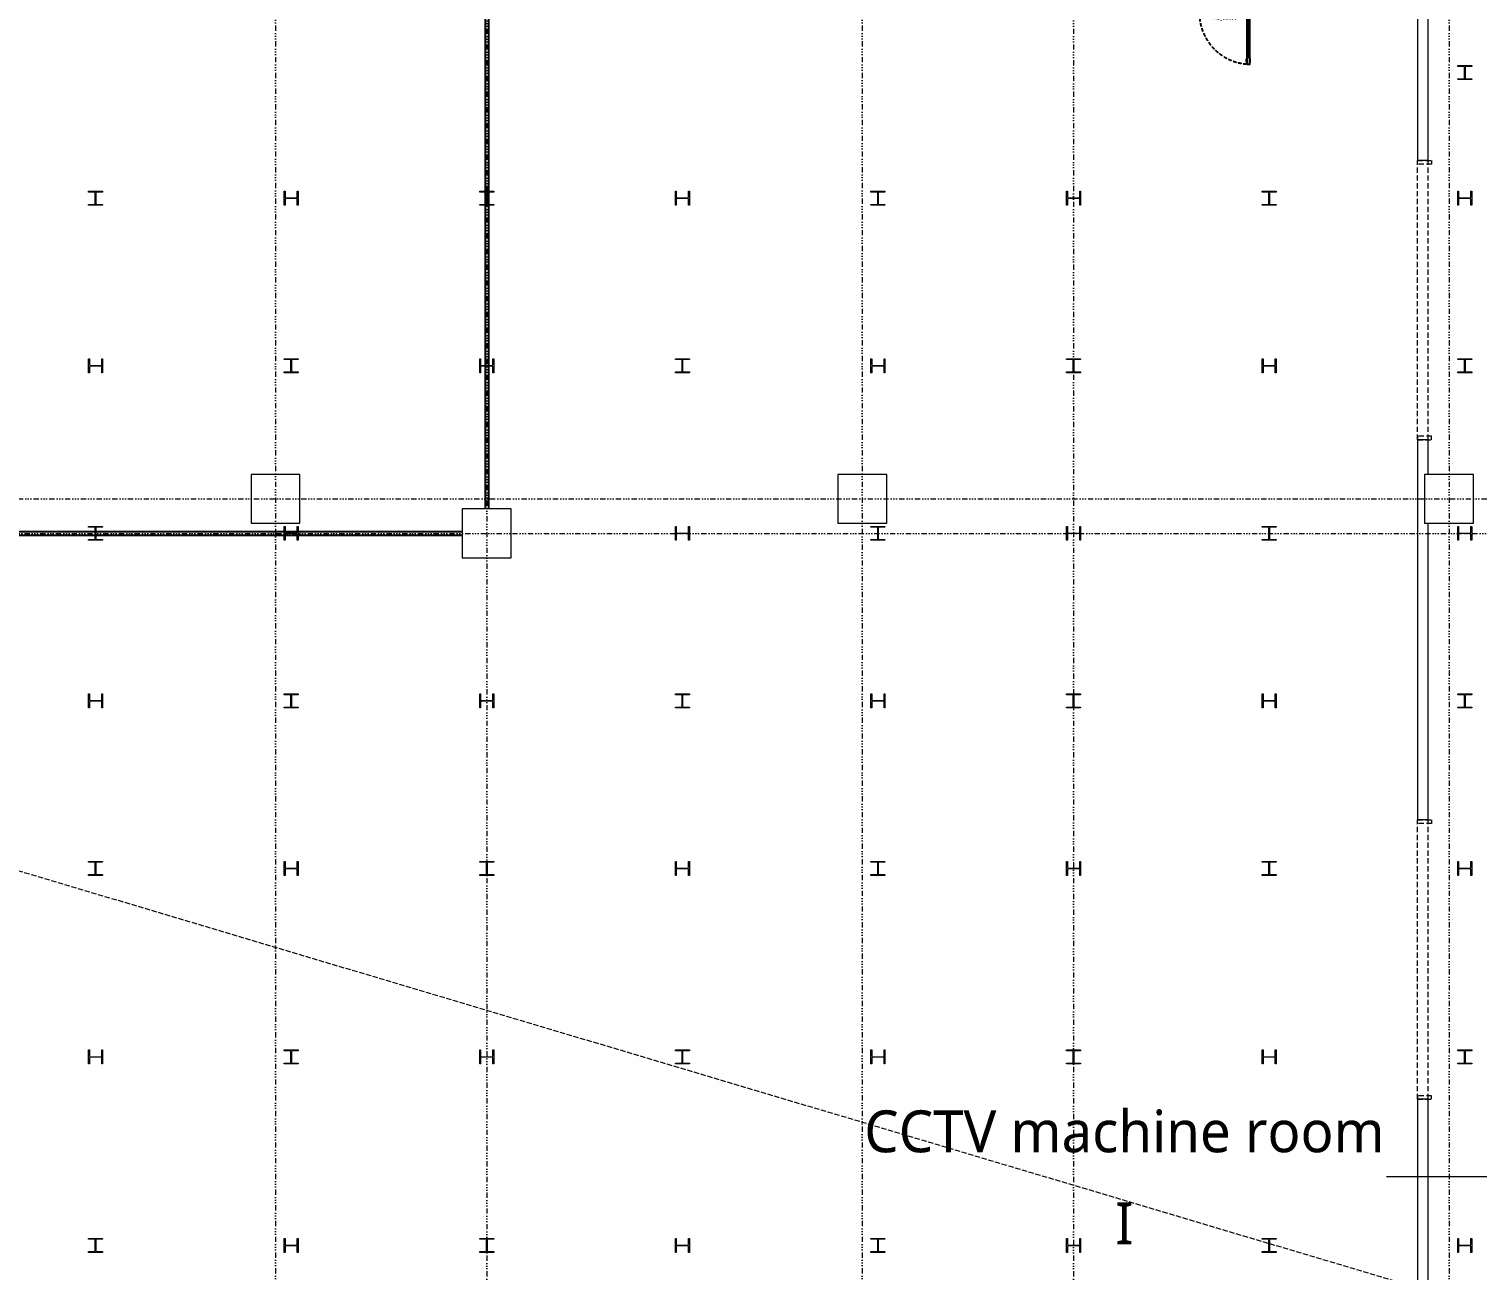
# Model space of a CAD drawing. Extents: x -168053 to 290600, y -560063 to 131745.
# Drawn here: x 220246 to 240976, y 19447 to 37225 of the extents above; entities that cross this region are included whole.
import ezdxf
from ezdxf.enums import TextEntityAlignment as Align

# ---------------------------------------------------------------- set-up
doc = ezdxf.new("R2010")
doc.units = 0
doc.header["$LTSCALE"] = 250
for name, pattern in [('H12PL1$0$HIDDEN', [0.4, 0.3, -0.1]), ('H12PL1$0$JJP_三點線', [0.9, 0.3, -0.15, 0, -0.15, 0, -0.15, 0, -0.15]), ('H12PL1$0$JJP_虛線(退縮線、投影線、地下室範圍、非屬本工程、圖面分區)', [0.45, 0.3, -0.15]), ('H12PL25$0$JJP_三點線', [0.9, 0.3, -0.15, 0, -0.15, 0, -0.15, 0, -0.15]), ('XFDP20$0$HIDDEN', [0.3, 0.2, -0.1])]:
    doc.linetypes.add(name, pattern=pattern)
for name, color, linetype in [('H12PL1$0$A-OBJE-2D', 252, 'Continuous'), ('H12PL1$0$A-WALL-IN', 252, 'Continuous'), ('H12PL1$0$A-ZONE', 252, 'Continuous'), ('H12PL1$0$Door', 252, 'Continuous'), ('H12PL1$0$S-COL', 252, 'Continuous'), ('H12PL1$0$S-GRID', 252, 'Continuous'), ('H12PL25$0$S-COL', 252, 'Continuous'), ('H12PL25$0$S-GRID', 252, 'Continuous'), ('XFDP20$0$A-Door (8K)', 2, 'Continuous'), ('XFDP20$0$A-W-P3_(8K)', 9, 'Continuous')]:
    doc.layers.add(name, color=color, linetype=linetype)
doc.styles.add('H12PL1$0$Standard', font='', dxfattribs={"width": 0.8})
doc.styles.add('XFDP20$0$AA-TXT', font='isocp.shx', dxfattribs={"width": 0.8, "bigfont": 'china.shx'})
doc.styles.get('H12PL1$0$Standard').set_extended_font_data('Microsoft JhengHei')

# ---------------------------------------------------------------- blocks, each defined once
blk = doc.blocks.new('XFDP20$0$GAD2205')
blk.add_lwpolyline([(0, 1), (0, 1), (-18, 1, -0.414214), (-18, 2), (-18, 3, -0.414214), (-18, 3), (-14, 3, 0.414214), (-13, 4), (-13, 4, 0.414214), (-14, 4), (-18, 4, -0.414214), (-18, 5), (-18, 12, -0.414214), (-18, 12), (-18, 12, 0.414214), (-18, 12), (-18, 14, 0.72636), (-19, 14), (-19, 13, 0.158507), (-19, 13), (-19, 0, 0.414214), (-19, 0), (19, 0, 0.414214), (19, 0), (19, 13, 0.158507), (19, 13), (19, 14, 0.72636), (18, 14), (18, 12, 0.414214), (18, 12, -0.414214), (18, 12), (18, 5, -0.414214), (18, 4), (14, 4, 0.414214), (13, 4), (13, 4, 0.414214), (14, 3), (18, 3, -0.414214), (18, 3), (18, 2, -0.414214), (18, 1), (0, 1)], format="xyb", close=True)
blk = doc.blocks.new('XFDP20$0$Door-S80ap')
for p, q in [((8.8, 70.4), (8.8, 75.3)), ((8.8, 75.3), (9.6, 75.3)), ((9.6, 70.4), (8.8, 70.4)), ((9.6, 75.3), (9.6, 70.4))]:
    blk.add_line(p, q)
blk.add_lwpolyline([(4.8, 70.4), (4.8, 75.3), (4, 75.3), (4, 70.4)], close=True)
at = {"ltscale": 5}
for points in [[(8.8, 67.8), (8.8, 77.9), (4.8, 77.9), (4.8, 67.8)], [(5, 67.5), (5, 14.8), (5, 14.8), (5, 67.5)], [(8.6, 14.8), (8.5, 14.8), (8.5, 67.5), (8.6, 67.5)], [(8.8, 4.3), (8.8, 14.4), (4.8, 14.4), (4.8, 4.3)]]:
    blk.add_lwpolyline(points, close=True, dxfattribs=at)
blk.add_lwpolyline([(4.8, 67.9), (4.8, 66.7, 0.158507), (4.9, 66.7), (4.9, 66.5, 0.72636), (5, 66.6), (5, 66.7, 0.414214), (5, 66.7, -0.414214), (4.9, 66.8), (4.9, 67.5, -0.414214), (5, 67.5), (5.4, 67.5, 0.414214), (5.4, 67.5), (5.4, 67.6, 0.414214), (5.4, 67.6), (5, 67.6, -0.414214), (4.9, 67.6), (4.9, 67.8, -0.414214), (5, 67.8), (6.8, 67.8), (6.8, 67.8), (6.8, 67.8), (8.6, 67.8, -0.414214), (8.6, 67.8), (8.6, 67.6, -0.414214), (8.6, 67.6), (8.2, 67.6, 0.414214), (8.1, 67.6), (8.1, 67.5, 0.414214), (8.2, 67.5), (8.6, 67.5, -0.414214), (8.6, 67.5), (8.6, 66.8, -0.414214), (8.6, 66.7), (8.6, 66.7, 0.414214), (8.6, 66.7), (8.6, 66.6, 0.72636), (8.6, 66.5), (8.7, 66.7, 0.158507), (8.7, 66.7), (8.7, 67.9, 0.414214), (8.7, 67.9), (4.9, 67.9, 0.414214)], format="xyb", close=True, dxfattribs=at)
at = {"ltscale": 500}
for points in [[(3.2, -0.6), (3.2, 3.9), (3, 3.9), (3, -0.6)], [(8.5, 4.8), (4, 4.8), (4, 4.6), (8.5, 4.6)]]:
    blk.add_lwpolyline(points, close=True, dxfattribs=at)
at = {"linetype": 'XFDP20$0$HIDDEN', "ltscale": 0.1}
blk.add_arc((3.4, 4.4), 73.6, 0, 84.8641, dxfattribs=at)
at = {"ltscale": 500, "extrusion": (0, 0, -1)}
blk.add_ellipse((3.4, 4.4), major_axis=(-0.495, 0.495), ratio=1, start_param=5.497787, end_param=11.780972, dxfattribs=at)
at = {"ltscale": 5, "xscale": 0.1000000000058208, "yscale": 0.1000000000058208, "zscale": 0.1000000000058208}
blk.add_blockref('XFDP20$0$GAD2205', (6.8, 14.3), dxfattribs=at)
at = {"color": 9, "style": 'XFDP20$0$AA-TXT', "width": 0.45}
blk.add_attdef('100x240', text='', height=10, dxfattribs=at).set_placement((40, 10), align=Align.MIDDLE)
blk = doc.blocks.new('XFDP20')
at = {"layer": 'XFDP20$0$A-W-P3_(8K)', "ltscale": 0.5}
for p, q in [((226775, 37525), (226775, 30350)), ((226825, 37475), (226825, 30350)), ((218750, 30025), (226450, 30025)), ((218750, 29975), (226450, 29975))]:
    blk.add_line(p, q, dxfattribs=at)
at = {"layer": 'XFDP20$0$A-Door (8K)'}
ref = blk.add_blockref('XFDP20$0$Door-S80ap', (237770, 37500), dxfattribs=dict(at, xscale=10, yscale=10, zscale=10, rotation=180))
ref.add_attrib('100x240', 'MS_80x190', dxfattribs={"layer": '0', "color": 9, "height": 100, "rotation": 180, "style": 'XFDP20$0$AA-TXT', "text_generation_flag": 6, "width": 0.45}).set_placement((237370, 37400), align=Align.MIDDLE)
blk = doc.blocks.new('H12PL25')
at = {"layer": 'H12PL25$0$S-COL', "lineweight": 0, "flags": 128}
for points in [[(240700, 36500), (240700, 36512), (240783, 36512, 0.41421356), (240796, 36525), (240796, 36675, 0.41421356), (240783, 36688), (240700, 36688), (240700, 36700), (240900, 36700), (240900, 36688), (240817, 36688, 0.41421356), (240804, 36675), (240804, 36525, 0.41421356), (240817, 36512), (240900, 36512), (240900, 36500)], [(221100, 34700), (221100, 34712), (221183, 34712, 0.41421356), (221196, 34725), (221196, 34875, 0.41421356), (221183, 34888), (221100, 34888), (221100, 34900), (221300, 34900), (221300, 34888), (221217, 34888, 0.41421356), (221204, 34875), (221204, 34725, 0.41421356), (221217, 34712), (221300, 34712), (221300, 34700)], [(223900, 34900), (223912, 34900), (223912, 34817, 0.41421356), (223925, 34804), (224075, 34804, 0.41421356), (224088, 34817), (224088, 34900), (224100, 34900), (224100, 34700), (224088, 34700), (224088, 34783, 0.41421356), (224075, 34796), (223925, 34796, 0.41421356), (223912, 34783), (223912, 34700), (223900, 34700)], [(226700, 34700), (226700, 34712), (226783, 34712, 0.41421356), (226796, 34725), (226796, 34875, 0.41421356), (226783, 34888), (226700, 34888), (226700, 34900), (226900, 34900), (226900, 34888), (226817, 34888, 0.41421356), (226804, 34875), (226804, 34725, 0.41421356), (226817, 34712), (226900, 34712), (226900, 34700)], [(229500, 34900), (229512, 34900), (229512, 34817, 0.41421356), (229525, 34804), (229675, 34804, 0.41421356), (229688, 34817), (229688, 34900), (229700, 34900), (229700, 34700), (229688, 34700), (229688, 34783, 0.41421356), (229675, 34796), (229525, 34796, 0.41421356), (229512, 34783), (229512, 34700), (229500, 34700)], [(232300, 34700), (232300, 34712), (232383, 34712, 0.41421356), (232396, 34725), (232396, 34875, 0.41421356), (232383, 34888), (232300, 34888), (232300, 34900), (232500, 34900), (232500, 34888), (232417, 34888, 0.41421356), (232404, 34875), (232404, 34725, 0.41421356), (232417, 34712), (232500, 34712), (232500, 34700)], [(235100, 34900), (235112, 34900), (235112, 34817, 0.41421356), (235125, 34804), (235275, 34804, 0.41421356), (235288, 34817), (235288, 34900), (235300, 34900), (235300, 34700), (235288, 34700), (235288, 34783, 0.41421356), (235275, 34796), (235125, 34796, 0.41421356), (235112, 34783), (235112, 34700), (235100, 34700)], [(237900, 34700), (237900, 34712), (237983, 34712, 0.41421356), (237996, 34725), (237996, 34875, 0.41421356), (237983, 34888), (237900, 34888), (237900, 34900), (238100, 34900), (238100, 34888), (238017, 34888, 0.41421356), (238004, 34875), (238004, 34725, 0.41421356), (238017, 34712), (238100, 34712), (238100, 34700)], [(240700, 34900), (240712, 34900), (240712, 34817, 0.41421356), (240725, 34804), (240875, 34804, 0.41421356), (240888, 34817), (240888, 34900), (240900, 34900), (240900, 34700), (240888, 34700), (240888, 34783, 0.41421356), (240875, 34796), (240725, 34796, 0.41421356), (240712, 34783), (240712, 34700), (240700, 34700)], [(221100, 32500), (221112, 32500), (221112, 32417, 0.41421356), (221125, 32404), (221275, 32404, 0.41421356), (221288, 32417), (221288, 32500), (221300, 32500), (221300, 32300), (221288, 32300), (221288, 32383, 0.41421356), (221275, 32396), (221125, 32396, 0.41421356), (221112, 32383), (221112, 32300), (221100, 32300)], [(223900, 32300), (223900, 32312), (223983, 32312, 0.41421356), (223996, 32325), (223996, 32475, 0.41421356), (223983, 32488), (223900, 32488), (223900, 32500), (224100, 32500), (224100, 32488), (224017, 32488, 0.41421356), (224004, 32475), (224004, 32325, 0.41421356), (224017, 32312), (224100, 32312), (224100, 32300)], [(226700, 32500), (226712, 32500), (226712, 32417, 0.41421356), (226725, 32404), (226875, 32404, 0.41421356), (226888, 32417), (226888, 32500), (226900, 32500), (226900, 32300), (226888, 32300), (226888, 32383, 0.41421356), (226875, 32396), (226725, 32396, 0.41421356), (226712, 32383), (226712, 32300), (226700, 32300)], [(229500, 32300), (229500, 32312), (229583, 32312, 0.41421356), (229596, 32325), (229596, 32475, 0.41421356), (229583, 32488), (229500, 32488), (229500, 32500), (229700, 32500), (229700, 32488), (229617, 32488, 0.41421356), (229604, 32475), (229604, 32325, 0.41421356), (229617, 32312), (229700, 32312), (229700, 32300)], [(232300, 32500), (232312, 32500), (232312, 32417, 0.41421356), (232325, 32404), (232475, 32404, 0.41421356), (232488, 32417), (232488, 32500), (232500, 32500), (232500, 32300), (232488, 32300), (232488, 32383, 0.41421356), (232475, 32396), (232325, 32396, 0.41421356), (232312, 32383), (232312, 32300), (232300, 32300)], [(235100, 32300), (235100, 32312), (235183, 32312, 0.41421356), (235196, 32325), (235196, 32475, 0.41421356), (235183, 32488), (235100, 32488), (235100, 32500), (235300, 32500), (235300, 32488), (235217, 32488, 0.41421356), (235204, 32475), (235204, 32325, 0.41421356), (235217, 32312), (235300, 32312), (235300, 32300)], [(237900, 32500), (237912, 32500), (237912, 32417, 0.41421356), (237925, 32404), (238075, 32404, 0.41421356), (238088, 32417), (238088, 32500), (238100, 32500), (238100, 32300), (238088, 32300), (238088, 32383, 0.41421356), (238075, 32396), (237925, 32396, 0.41421356), (237912, 32383), (237912, 32300), (237900, 32300)], [(240700, 32300), (240700, 32312), (240783, 32312, 0.41421356), (240796, 32325), (240796, 32475, 0.41421356), (240783, 32488), (240700, 32488), (240700, 32500), (240900, 32500), (240900, 32488), (240817, 32488, 0.41421356), (240804, 32475), (240804, 32325, 0.41421356), (240817, 32312), (240900, 32312), (240900, 32300)], [(221100, 29900), (221100, 29912), (221183, 29912, 0.41421356), (221196, 29925), (221196, 30075, 0.41421356), (221183, 30088), (221100, 30088), (221100, 30100), (221300, 30100), (221300, 30088), (221217, 30088, 0.41421356), (221204, 30075), (221204, 29925, 0.41421356), (221217, 29912), (221300, 29912), (221300, 29900)], [(223900, 30100), (223912, 30100), (223912, 30017, 0.41421356), (223925, 30004), (224075, 30004, 0.41421356), (224088, 30017), (224088, 30100), (224100, 30100), (224100, 29900), (224088, 29900), (224088, 29983, 0.41421356), (224075, 29996), (223925, 29996, 0.41421356), (223912, 29983), (223912, 29900), (223900, 29900)], [(229500, 30100), (229512, 30100), (229512, 30017, 0.41421356), (229525, 30004), (229675, 30004, 0.41421356), (229688, 30017), (229688, 30100), (229700, 30100), (229700, 29900), (229688, 29900), (229688, 29983, 0.41421356), (229675, 29996), (229525, 29996, 0.41421356), (229512, 29983), (229512, 29900), (229500, 29900)], [(232300, 29900), (232300, 29912), (232383, 29912, 0.41421356), (232396, 29925), (232396, 30075, 0.41421356), (232383, 30088), (232300, 30088), (232300, 30100), (232500, 30100), (232500, 30088), (232417, 30088, 0.41421356), (232404, 30075), (232404, 29925, 0.41421356), (232417, 29912), (232500, 29912), (232500, 29900)], [(235100, 30100), (235112, 30100), (235112, 30017, 0.41421356), (235125, 30004), (235275, 30004, 0.41421356), (235288, 30017), (235288, 30100), (235300, 30100), (235300, 29900), (235288, 29900), (235288, 29983, 0.41421356), (235275, 29996), (235125, 29996, 0.41421356), (235112, 29983), (235112, 29900), (235100, 29900)], [(237900, 29900), (237900, 29912), (237983, 29912, 0.41421356), (237996, 29925), (237996, 30075, 0.41421356), (237983, 30088), (237900, 30088), (237900, 30100), (238100, 30100), (238100, 30088), (238017, 30088, 0.41421356), (238004, 30075), (238004, 29925, 0.41421356), (238017, 29912), (238100, 29912), (238100, 29900)], [(240700, 30100), (240712, 30100), (240712, 30017, 0.41421356), (240725, 30004), (240875, 30004, 0.41421356), (240888, 30017), (240888, 30100), (240900, 30100), (240900, 29900), (240888, 29900), (240888, 29983, 0.41421356), (240875, 29996), (240725, 29996, 0.41421356), (240712, 29983), (240712, 29900), (240700, 29900)], [(221100, 27700), (221112, 27700), (221112, 27617, 0.41421356), (221125, 27604), (221275, 27604, 0.41421356), (221288, 27617), (221288, 27700), (221300, 27700), (221300, 27500), (221288, 27500), (221288, 27583, 0.41421356), (221275, 27596), (221125, 27596, 0.41421356), (221112, 27583), (221112, 27500), (221100, 27500)], [(223900, 27500), (223900, 27512), (223983, 27512, 0.41421356), (223996, 27525), (223996, 27675, 0.41421356), (223983, 27688), (223900, 27688), (223900, 27700), (224100, 27700), (224100, 27688), (224017, 27688, 0.41421356), (224004, 27675), (224004, 27525, 0.41421356), (224017, 27512), (224100, 27512), (224100, 27500)], [(226700, 27700), (226712, 27700), (226712, 27617, 0.41421356), (226725, 27604), (226875, 27604, 0.41421356), (226888, 27617), (226888, 27700), (226900, 27700), (226900, 27500), (226888, 27500), (226888, 27583, 0.41421356), (226875, 27596), (226725, 27596, 0.41421356), (226712, 27583), (226712, 27500), (226700, 27500)], [(229500, 27500), (229500, 27512), (229583, 27512, 0.41421356), (229596, 27525), (229596, 27675, 0.41421356), (229583, 27688), (229500, 27688), (229500, 27700), (229700, 27700), (229700, 27688), (229617, 27688, 0.41421356), (229604, 27675), (229604, 27525, 0.41421356), (229617, 27512), (229700, 27512), (229700, 27500)], [(232300, 27700), (232312, 27700), (232312, 27617, 0.41421356), (232325, 27604), (232475, 27604, 0.41421356), (232488, 27617), (232488, 27700), (232500, 27700), (232500, 27500), (232488, 27500), (232488, 27583, 0.41421356), (232475, 27596), (232325, 27596, 0.41421356), (232312, 27583), (232312, 27500), (232300, 27500)], [(235100, 27500), (235100, 27512), (235183, 27512, 0.41421356), (235196, 27525), (235196, 27675, 0.41421356), (235183, 27688), (235100, 27688), (235100, 27700), (235300, 27700), (235300, 27688), (235217, 27688, 0.41421356), (235204, 27675), (235204, 27525, 0.41421356), (235217, 27512), (235300, 27512), (235300, 27500)], [(237900, 27700), (237912, 27700), (237912, 27617, 0.41421356), (237925, 27604), (238075, 27604, 0.41421356), (238088, 27617), (238088, 27700), (238100, 27700), (238100, 27500), (238088, 27500), (238088, 27583, 0.41421356), (238075, 27596), (237925, 27596, 0.41421356), (237912, 27583), (237912, 27500), (237900, 27500)], [(240700, 27500), (240700, 27512), (240783, 27512, 0.41421356), (240796, 27525), (240796, 27675, 0.41421356), (240783, 27688), (240700, 27688), (240700, 27700), (240900, 27700), (240900, 27688), (240817, 27688, 0.41421356), (240804, 27675), (240804, 27525, 0.41421356), (240817, 27512), (240900, 27512), (240900, 27500)], [(221100, 25100), (221100, 25112), (221183, 25112, 0.41421356), (221196, 25125), (221196, 25275, 0.41421356), (221183, 25288), (221100, 25288), (221100, 25300), (221300, 25300), (221300, 25288), (221217, 25288, 0.41421356), (221204, 25275), (221204, 25125, 0.41421356), (221217, 25112), (221300, 25112), (221300, 25100)], [(223900, 25300), (223912, 25300), (223912, 25217, 0.41421356), (223925, 25204), (224075, 25204, 0.41421356), (224088, 25217), (224088, 25300), (224100, 25300), (224100, 25100), (224088, 25100), (224088, 25183, 0.41421356), (224075, 25196), (223925, 25196, 0.41421356), (223912, 25183), (223912, 25100), (223900, 25100)], [(226700, 25100), (226700, 25112), (226783, 25112, 0.41421356), (226796, 25125), (226796, 25275, 0.41421356), (226783, 25288), (226700, 25288), (226700, 25300), (226900, 25300), (226900, 25288), (226817, 25288, 0.41421356), (226804, 25275), (226804, 25125, 0.41421356), (226817, 25112), (226900, 25112), (226900, 25100)], [(229500, 25300), (229512, 25300), (229512, 25217, 0.41421356), (229525, 25204), (229675, 25204, 0.41421356), (229688, 25217), (229688, 25300), (229700, 25300), (229700, 25100), (229688, 25100), (229688, 25183, 0.41421356), (229675, 25196), (229525, 25196, 0.41421356), (229512, 25183), (229512, 25100), (229500, 25100)], [(232300, 25100), (232300, 25112), (232383, 25112, 0.41421356), (232396, 25125), (232396, 25275, 0.41421356), (232383, 25288), (232300, 25288), (232300, 25300), (232500, 25300), (232500, 25288), (232417, 25288, 0.41421356), (232404, 25275), (232404, 25125, 0.41421356), (232417, 25112), (232500, 25112), (232500, 25100)], [(235100, 25300), (235112, 25300), (235112, 25217, 0.41421356), (235125, 25204), (235275, 25204, 0.41421356), (235288, 25217), (235288, 25300), (235300, 25300), (235300, 25100), (235288, 25100), (235288, 25183, 0.41421356), (235275, 25196), (235125, 25196, 0.41421356), (235112, 25183), (235112, 25100), (235100, 25100)], [(237900, 25100), (237900, 25112), (237983, 25112, 0.41421356), (237996, 25125), (237996, 25275, 0.41421356), (237983, 25288), (237900, 25288), (237900, 25300), (238100, 25300), (238100, 25288), (238017, 25288, 0.41421356), (238004, 25275), (238004, 25125, 0.41421356), (238017, 25112), (238100, 25112), (238100, 25100)], [(240700, 25300), (240712, 25300), (240712, 25217, 0.41421356), (240725, 25204), (240875, 25204, 0.41421356), (240888, 25217), (240888, 25300), (240900, 25300), (240900, 25100), (240888, 25100), (240888, 25183, 0.41421356), (240875, 25196), (240725, 25196, 0.41421356), (240712, 25183), (240712, 25100), (240700, 25100)], [(221100, 22600), (221112, 22600), (221112, 22517, 0.41421356), (221125, 22504), (221275, 22504, 0.41421356), (221288, 22517), (221288, 22600), (221300, 22600), (221300, 22400), (221288, 22400), (221288, 22483, 0.41421356), (221275, 22496), (221125, 22496, 0.41421356), (221112, 22483), (221112, 22400), (221100, 22400)], [(223900, 22400), (223900, 22412), (223983, 22412, 0.41421356), (223996, 22425), (223996, 22575, 0.41421356), (223983, 22588), (223900, 22588), (223900, 22600), (224100, 22600), (224100, 22588), (224017, 22588, 0.41421356), (224004, 22575), (224004, 22425, 0.41421356), (224017, 22412), (224100, 22412), (224100, 22400)], [(226700, 22600), (226712, 22600), (226712, 22517, 0.41421356), (226725, 22504), (226875, 22504, 0.41421356), (226888, 22517), (226888, 22600), (226900, 22600), (226900, 22400), (226888, 22400), (226888, 22483, 0.41421356), (226875, 22496), (226725, 22496, 0.41421356), (226712, 22483), (226712, 22400), (226700, 22400)], [(229500, 22400), (229500, 22412), (229583, 22412, 0.41421356), (229596, 22425), (229596, 22575, 0.41421356), (229583, 22588), (229500, 22588), (229500, 22600), (229700, 22600), (229700, 22588), (229617, 22588, 0.41421356), (229604, 22575), (229604, 22425, 0.41421356), (229617, 22412), (229700, 22412), (229700, 22400)], [(232300, 22600), (232312, 22600), (232312, 22517, 0.41421356), (232325, 22504), (232475, 22504, 0.41421356), (232488, 22517), (232488, 22600), (232500, 22600), (232500, 22400), (232488, 22400), (232488, 22483, 0.41421356), (232475, 22496), (232325, 22496, 0.41421356), (232312, 22483), (232312, 22400), (232300, 22400)], [(235100, 22400), (235100, 22412), (235183, 22412, 0.41421356), (235196, 22425), (235196, 22575, 0.41421356), (235183, 22588), (235100, 22588), (235100, 22600), (235300, 22600), (235300, 22588), (235217, 22588, 0.41421356), (235204, 22575), (235204, 22425, 0.41421356), (235217, 22412), (235300, 22412), (235300, 22400)], [(237900, 22600), (237912, 22600), (237912, 22517, 0.41421356), (237925, 22504), (238075, 22504, 0.41421356), (238088, 22517), (238088, 22600), (238100, 22600), (238100, 22400), (238088, 22400), (238088, 22483, 0.41421356), (238075, 22496), (237925, 22496, 0.41421356), (237912, 22483), (237912, 22400), (237900, 22400)], [(240700, 22400), (240700, 22412), (240783, 22412, 0.41421356), (240796, 22425), (240796, 22575, 0.41421356), (240783, 22588), (240700, 22588), (240700, 22600), (240900, 22600), (240900, 22588), (240817, 22588, 0.41421356), (240804, 22575), (240804, 22425, 0.41421356), (240817, 22412), (240900, 22412), (240900, 22400)], [(221100, 19700), (221100, 19712), (221183, 19712, 0.41421356), (221196, 19725), (221196, 19875, 0.41421356), (221183, 19888), (221100, 19888), (221100, 19900), (221300, 19900), (221300, 19888), (221217, 19888, 0.41421356), (221204, 19875), (221204, 19725, 0.41421356), (221217, 19712), (221300, 19712), (221300, 19700)], [(223900, 19900), (223912, 19900), (223912, 19817, 0.41421356), (223925, 19804), (224075, 19804, 0.41421356), (224088, 19817), (224088, 19900), (224100, 19900), (224100, 19700), (224088, 19700), (224088, 19783, 0.41421356), (224075, 19796), (223925, 19796, 0.41421356), (223912, 19783), (223912, 19700), (223900, 19700)], [(226700, 19700), (226700, 19712), (226783, 19712, 0.41421356), (226796, 19725), (226796, 19875, 0.41421356), (226783, 19888), (226700, 19888), (226700, 19900), (226900, 19900), (226900, 19888), (226817, 19888, 0.41421356), (226804, 19875), (226804, 19725, 0.41421356), (226817, 19712), (226900, 19712), (226900, 19700)], [(229500, 19900), (229512, 19900), (229512, 19817, 0.41421356), (229525, 19804), (229675, 19804, 0.41421356), (229688, 19817), (229688, 19900), (229700, 19900), (229700, 19700), (229688, 19700), (229688, 19783, 0.41421356), (229675, 19796), (229525, 19796, 0.41421356), (229512, 19783), (229512, 19700), (229500, 19700)], [(232300, 19700), (232300, 19712), (232383, 19712, 0.41421356), (232396, 19725), (232396, 19875, 0.41421356), (232383, 19888), (232300, 19888), (232300, 19900), (232500, 19900), (232500, 19888), (232417, 19888, 0.41421356), (232404, 19875), (232404, 19725, 0.41421356), (232417, 19712), (232500, 19712), (232500, 19700)], [(235100, 19900), (235112, 19900), (235112, 19817, 0.41421356), (235125, 19804), (235275, 19804, 0.41421356), (235288, 19817), (235288, 19900), (235300, 19900), (235300, 19700), (235288, 19700), (235288, 19783, 0.41421356), (235275, 19796), (235125, 19796, 0.41421356), (235112, 19783), (235112, 19700), (235100, 19700)], [(237900, 19700), (237900, 19712), (237983, 19712, 0.41421356), (237996, 19725), (237996, 19875, 0.41421356), (237983, 19888), (237900, 19888), (237900, 19900), (238100, 19900), (238100, 19888), (238017, 19888, 0.41421356), (238004, 19875), (238004, 19725, 0.41421356), (238017, 19712), (238100, 19712), (238100, 19700)], [(240700, 19900), (240712, 19900), (240712, 19817, 0.41421356), (240725, 19804), (240875, 19804, 0.41421356), (240888, 19817), (240888, 19900), (240900, 19900), (240900, 19700), (240888, 19700), (240888, 19783, 0.41421356), (240875, 19796), (240725, 19796, 0.41421356), (240712, 19783), (240712, 19700), (240700, 19700)]]:
    blk.add_lwpolyline(points, format="xyb", close=True, dxfattribs=at)
blk.add_lwpolyline([(226450, 29650), (227150, 29650), (227150, 30350), (226450, 30350)], close=True, dxfattribs=at)
at = {"layer": 'H12PL25$0$S-GRID', "linetype": 'H12PL25$0$JJP_三點線', "lineweight": 0}
for p, q in [((226800, 128250), (226800, -28000)), ((235200, 128250), (235200, -28000)), ((-29000, 30000), (289600, 30000))]:
    blk.add_line(p, q, dxfattribs=at)
blk.add_blockref('XFDP20', (0, 0))
blk = doc.blocks.new('H12PL1')
at = {"layer": 'H12PL1$0$A-OBJE-2D', "linetype": 'H12PL1$0$HIDDEN', "lineweight": 0}
blk.add_line((17650, 85950), (243150, 18700), dxfattribs=at)
at = {"layer": 'H12PL1$0$A-WALL-IN', "lineweight": 0}
for p, q in [((243300, 34845), (243150, 34845)), ((243300, 30845), (243150, 30845)), ((243300, 25400), (243150, 25400)), ((243300, 21400), (243150, 21400))]:
    blk.add_line(p, q, dxfattribs=at)
at = {"layer": 'H12PL1$0$A-WALL-IN', "lineweight": 0, "flags": 128}
for points in [[(243300, 34845), (243300, 42900)], [(243150, 37225), (243150, 34845)], [(243150, 30845), (243150, 25400)], [(243300, 30350), (243300, 30845)], [(243300, 25400), (243300, 29650)], [(243150, 21400), (243150, 18550)], [(243300, 18550), (243300, 21400)]]:
    blk.add_lwpolyline(points, dxfattribs=at)
at = {"layer": 'H12PL1$0$A-ZONE', "lineweight": 0}
blk.add_line((242706.16, 20293.19), (248758.89, 20293.19), dxfattribs=at)
at = {"layer": 'H12PL1$0$Door', "linetype": 'H12PL1$0$JJP_虛線(退縮線、投影線、地下室範圍、非屬本工程、圖面分區)', "lineweight": 0}
for p, q in [((243150, 34795), (243150, 34845)), ((243150, 34845), (243350, 34845)), ((243150, 30845), (243150, 34845)), ((243300, 30845), (243300, 34845)), ((243350, 34845), (243350, 34795)), ((243350, 34795), (243150, 34795)), ((243350, 30895), (243150, 30895)), ((243150, 30895), (243150, 30845)), ((243350, 30845), (243350, 30895)), ((243150, 30845), (243350, 30845)), ((243150, 25350), (243150, 25400)), ((243150, 25400), (243350, 25400)), ((243150, 21400), (243150, 25400)), ((243350, 25350), (243150, 25350)), ((243300, 21400), (243300, 25400)), ((243350, 25400), (243350, 25350)), ((243350, 21450), (243150, 21450)), ((243150, 21450), (243150, 21400)), ((243150, 21400), (243350, 21400)), ((243350, 21400), (243350, 21450))]:
    blk.add_line(p, q, dxfattribs=at)
at = {"layer": 'H12PL1$0$S-COL', "lineweight": 0, "flags": 128}
for points in [[(226450, 29650), (227150, 29650), (227150, 30350), (226450, 30350)], [(234850, 29650), (235550, 29650), (235550, 30350), (234850, 30350)], [(243250, 29650), (243950, 29650), (243950, 30350), (243250, 30350)]]:
    blk.add_lwpolyline(points, close=True, dxfattribs=at)
at = {"layer": 'H12PL1$0$S-GRID', "linetype": 'H12PL1$0$JJP_三點線', "lineweight": 0}
for p, q in [((226800, 128250), (226800, -28000)), ((235200, 128250), (235200, -28000)), ((243600, 128250), (243600, -28000)), ((-29000, 30000), (289600, 30000))]:
    blk.add_line(p, q, dxfattribs=at)
at = {"layer": 'H12PL1$0$A-ZONE', "style": 'H12PL1$0$Standard'}
for s, p in [('CCTV machine room', (238951.78, 21239.69)), ('I', (238951.78, 19920.22))]:
    blk.add_text(s, height=600, dxfattribs=at).set_placement(p, align=Align.TOP_CENTER)

msp = doc.modelspace()

# ---------------------------------------------------------------- block references
msp.add_blockref('H12PL25', (0, 0))

# ---------------------------------------------------------------- next in the draw order: block references
msp.add_blockref('H12PL1', (-3024, 495))

doc.saveas('drawing.dxf')
